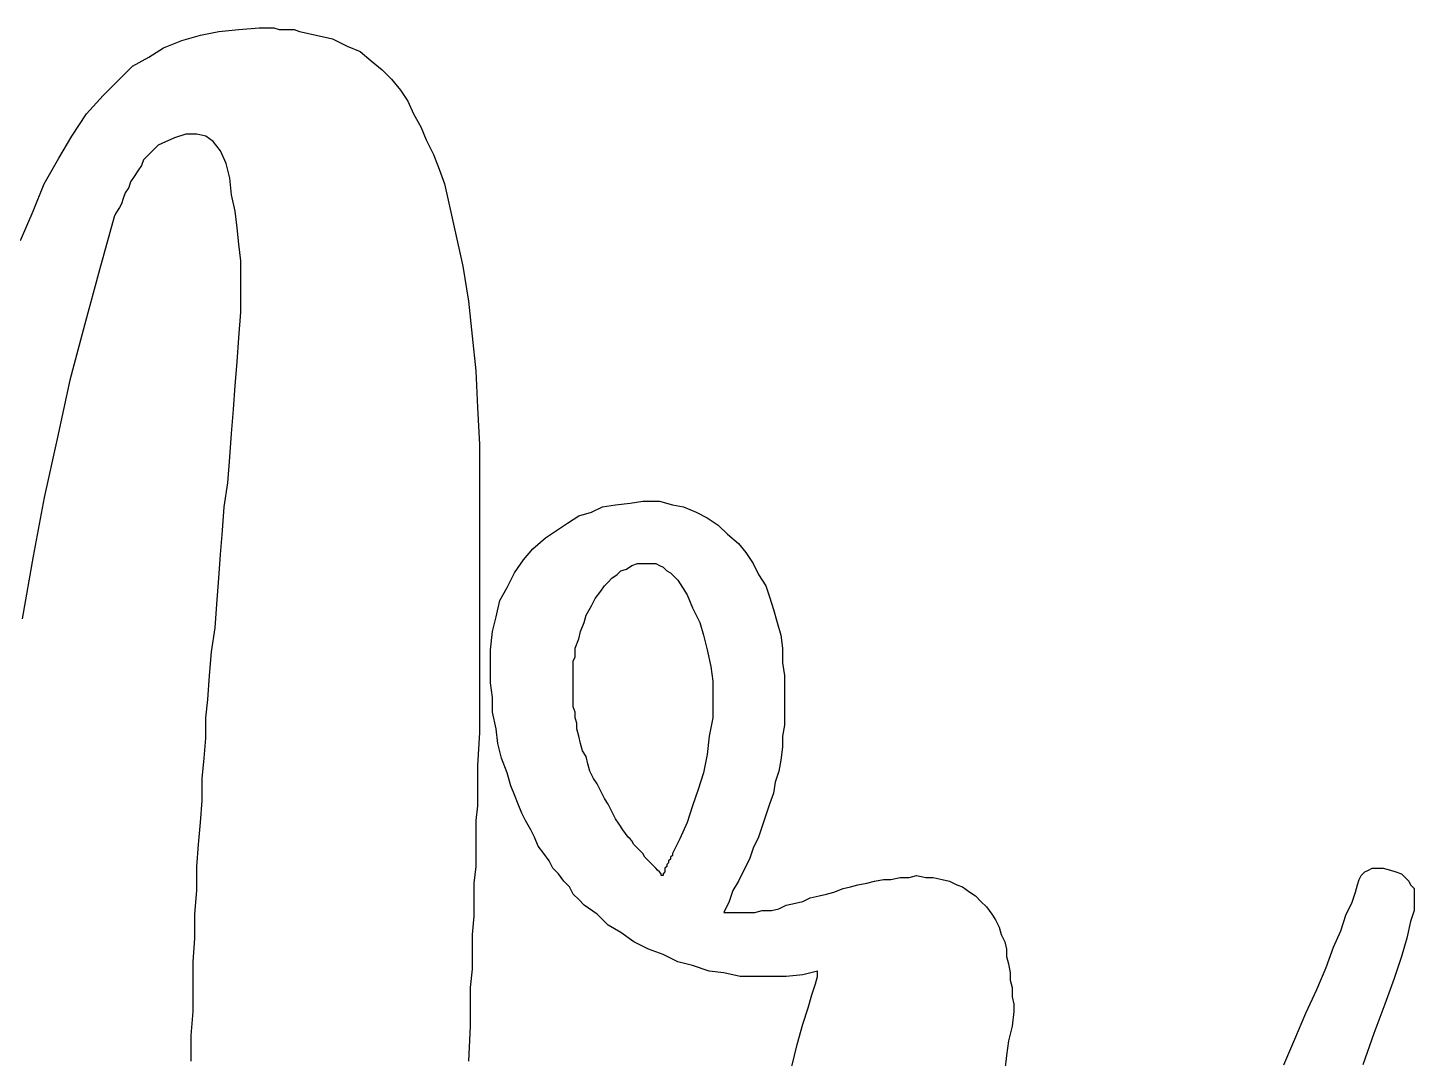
# Model space of a CAD drawing. Extents: x -3.57 to 4.11, y -0.34 to 0.79.
# Drawn here: x -2.836 to -2.099, y 0.208 to 0.757 of the extents above; entities that cross this region are included whole.
import ezdxf

# ---------------------------------------------------------------- set-up
doc = ezdxf.new("R2010")
doc.units = 0

msp = doc.modelspace()

# ---------------------------------------------------------------- linework, layer by layer
at = {"color": 0}
for p, q in [((-2.754395, 0.75, 0.5), (-2.744629, 0.75293, 0.5)), ((-2.744629, 0.75293, 0.5), (-2.734863, 0.754883, 0.5)), ((-2.734863, 0.754883, 0.5), (-2.724121, 0.755859, 0.5)), ((-2.724121, 0.755859, 0.5), (-2.713379, 0.756836, 0.5)), ((-2.713379, 0.756836, 0.5), (-2.710449, 0.756836, 0.5)), ((-2.710449, 0.756836, 0.5), (-2.70752, 0.756836, 0.5)), ((-2.70752, 0.756836, 0.5), (-2.705566, 0.756836, 0.5)), ((-2.705566, 0.756836, 0.5), (-2.702637, 0.755859, 0.5)), ((-2.702637, 0.755859, 0.5), (-2.700684, 0.755859, 0.5)), ((-2.700684, 0.755859, 0.5), (-2.697754, 0.755859, 0.5)), ((-2.697754, 0.755859, 0.5), (-2.694824, 0.755859, 0.5)), ((-2.694824, 0.755859, 0.5), (-2.691895, 0.754883, 0.5)), ((-2.691895, 0.754883, 0.5), (-2.683105, 0.75293, 0.5)), ((-2.683105, 0.75293, 0.5), (-2.674316, 0.750977, 0.5)), ((-2.771973, 0.741211, 0.5), (-2.76416, 0.746094, 0.5)), ((-2.76416, 0.746094, 0.5), (-2.754395, 0.75, 0.5)), ((-2.674316, 0.750977, 0.5), (-2.666504, 0.74707, 0.5)), ((-2.666504, 0.74707, 0.5), (-2.659668, 0.744141, 0.5)), ((-2.780762, 0.736328, 0.5), (-2.771973, 0.741211, 0.5)), ((-2.659668, 0.744141, 0.5), (-2.653809, 0.739258, 0.5)), ((-2.653809, 0.739258, 0.5), (-2.647949, 0.734375, 0.5)), ((-2.787598, 0.729492, 0.5), (-2.780762, 0.736328, 0.5)), ((-2.647949, 0.734375, 0.5), (-2.643066, 0.729492, 0.5)), ((-2.796387, 0.720703, 0.5), (-2.787598, 0.729492, 0.5)), ((-2.643066, 0.729492, 0.5), (-2.638184, 0.723633, 0.5)), ((-2.638184, 0.723633, 0.5), (-2.634277, 0.717773, 0.5)), ((-2.805176, 0.710938, 0.5), (-2.796387, 0.720703, 0.5)), ((-2.634277, 0.717773, 0.5), (-2.631348, 0.710938, 0.5)), ((-2.812988, 0.699219, 0.5), (-2.805176, 0.710938, 0.5)), ((-2.631348, 0.710938, 0.5), (-2.627441, 0.704102, 0.5)), ((-2.627441, 0.704102, 0.5), (-2.624512, 0.697266, 0.5)), ((-2.819824, 0.6875, 0.5), (-2.812988, 0.699219, 0.5)), ((-2.76709, 0.694336, 0.5), (-2.769043, 0.692383, 0.5)), ((-2.765137, 0.695313, 0.5), (-2.76709, 0.694336, 0.5)), ((-2.758301, 0.698242, 0.5), (-2.765137, 0.695313, 0.5)), ((-2.752441, 0.700195, 0.5), (-2.758301, 0.698242, 0.5)), ((-2.746582, 0.700195, 0.5), (-2.752441, 0.700195, 0.5)), ((-2.741699, 0.699219, 0.5), (-2.746582, 0.700195, 0.5)), ((-2.737793, 0.696289, 0.5), (-2.741699, 0.699219, 0.5)), ((-2.733887, 0.691406, 0.5), (-2.737793, 0.696289, 0.5)), ((-2.624512, 0.697266, 0.5), (-2.620605, 0.689453, 0.5)), ((-2.827637, 0.673828, 0.5), (-2.819824, 0.6875, 0.5)), ((-2.774902, 0.686523, 0.5), (-2.775879, 0.683594, 0.5)), ((-2.772949, 0.688477, 0.5), (-2.774902, 0.686523, 0.5)), ((-2.770996, 0.69043, 0.5), (-2.772949, 0.688477, 0.5)), ((-2.769043, 0.692383, 0.5), (-2.770996, 0.69043, 0.5)), ((-2.730957, 0.68457, 0.5), (-2.733887, 0.691406, 0.5)), ((-2.620605, 0.689453, 0.5), (-2.617676, 0.681641, 0.5)), ((-2.777832, 0.680664, 0.5), (-2.779785, 0.677734, 0.5)), ((-2.775879, 0.683594, 0.5), (-2.777832, 0.680664, 0.5)), ((-2.729004, 0.676758, 0.5), (-2.730957, 0.68457, 0.5)), ((-2.617676, 0.681641, 0.5), (-2.614746, 0.673828, 0.5)), ((-2.833496, 0.65918, 0.5), (-2.827637, 0.673828, 0.5)), ((-2.782715, 0.671875, 0.5), (-2.784668, 0.668945, 0.5)), ((-2.781738, 0.674805, 0.5), (-2.782715, 0.671875, 0.5)), ((-2.779785, 0.677734, 0.5), (-2.781738, 0.674805, 0.5)), ((-2.728027, 0.667969, 0.5), (-2.729004, 0.676758, 0.5)), ((-2.614746, 0.673828, 0.5), (-2.612793, 0.665039, 0.5)), ((-2.785645, 0.666016, 0.5), (-2.786621, 0.663086, 0.5)), ((-2.784668, 0.668945, 0.5), (-2.785645, 0.666016, 0.5)), ((-2.726074, 0.65918, 0.5), (-2.728027, 0.667969, 0.5)), ((-2.612793, 0.665039, 0.5), (-2.608887, 0.647461, 0.5)), ((-2.840332, 0.643555, 0.5), (-2.833496, 0.65918, 0.5)), ((-2.790527, 0.65625, 0.5), (-2.79834, 0.62793, 0.5)), ((-2.789551, 0.658203, 0.5), (-2.790527, 0.65625, 0.5)), ((-2.787598, 0.661133, 0.5), (-2.789551, 0.658203, 0.5)), ((-2.786621, 0.663086, 0.5), (-2.787598, 0.661133, 0.5)), ((-2.725098, 0.650391, 0.5), (-2.726074, 0.65918, 0.5)), ((-2.724121, 0.641602, 0.5), (-2.725098, 0.650391, 0.5)), ((-2.723145, 0.632813, 0.5), (-2.724121, 0.641602, 0.5)), ((-2.608887, 0.647461, 0.5), (-2.60498, 0.629883, 0.5)), ((-2.79834, 0.62793, 0.5), (-2.806152, 0.598633, 0.5)), ((-2.723145, 0.623047, 0.5), (-2.723145, 0.632813, 0.5)), ((-2.60498, 0.629883, 0.5), (-2.602051, 0.611328, 0.5)), ((-2.723145, 0.614258, 0.5), (-2.723145, 0.623047, 0.5)), ((-2.723145, 0.605469, 0.5), (-2.723145, 0.614258, 0.5)), ((-2.724121, 0.591797, 0.5), (-2.723145, 0.605469, 0.5)), ((-2.602051, 0.611328, 0.5), (-2.600098, 0.592773, 0.5)), ((-2.806152, 0.598633, 0.5), (-2.813965, 0.569336, 0.5)), ((-2.725098, 0.579102, 0.5), (-2.724121, 0.591797, 0.5)), ((-2.600098, 0.592773, 0.5), (-2.598145, 0.574219, 0.5)), ((-2.726074, 0.566406, 0.5), (-2.725098, 0.579102, 0.5)), ((-2.813965, 0.569336, 0.5), (-2.820801, 0.538086, 0.5)), ((-2.598145, 0.574219, 0.5), (-2.597168, 0.554688, 0.5)), ((-2.727051, 0.553711, 0.5), (-2.726074, 0.566406, 0.5)), ((-2.728027, 0.541016, 0.5), (-2.727051, 0.553711, 0.5)), ((-2.597168, 0.554688, 0.5), (-2.596191, 0.535156, 0.5)), ((-2.729004, 0.52832, 0.5), (-2.728027, 0.541016, 0.5)), ((-2.820801, 0.538086, 0.5), (-2.827637, 0.506836, 0.5)), ((-2.596191, 0.535156, 0.5), (-2.596191, 0.515625, 0.5)), ((-2.72998, 0.514648, 0.5), (-2.729004, 0.52832, 0.5)), ((-2.731934, 0.501953, 0.5), (-2.72998, 0.514648, 0.5)), ((-2.596191, 0.515625, 0.5), (-2.596191, 0.496094, 0.5)), ((-2.827637, 0.506836, 0.5), (-2.833496, 0.475586, 0.5)), ((-2.73291, 0.489258, 0.5), (-2.731934, 0.501953, 0.5)), ((-2.536621, 0.499023, 0.5), (-2.530762, 0.501953, 0.5)), ((-2.530762, 0.501953, 0.5), (-2.523926, 0.50293, 0.5)), ((-2.523926, 0.50293, 0.5), (-2.516113, 0.503906, 0.5)), ((-2.516113, 0.503906, 0.5), (-2.509277, 0.504883, 0.5)), ((-2.509277, 0.504883, 0.5), (-2.509277, 0.504883, 0.5)), ((-2.509277, 0.504883, 0.5), (-2.508301, 0.504883, 0.5)), ((-2.508301, 0.504883, 0.5), (-2.508301, 0.504883, 0.5)), ((-2.508301, 0.504883, 0.5), (-2.508301, 0.504883, 0.5)), ((-2.508301, 0.504883, 0.5), (-2.507324, 0.504883, 0.5)), ((-2.507324, 0.504883, 0.5), (-2.500488, 0.504883, 0.5)), ((-2.500488, 0.504883, 0.5), (-2.493652, 0.50293, 0.5)), ((-2.493652, 0.50293, 0.5), (-2.487793, 0.501953, 0.5)), ((-2.487793, 0.501953, 0.5), (-2.480957, 0.499023, 0.5)), ((-2.596191, 0.496094, 0.5), (-2.596191, 0.476563, 0.5)), ((-2.549316, 0.493164, 0.5), (-2.543457, 0.49707, 0.5)), ((-2.543457, 0.49707, 0.5), (-2.536621, 0.499023, 0.5)), ((-2.480957, 0.499023, 0.5), (-2.475098, 0.496094, 0.5)), ((-2.475098, 0.496094, 0.5), (-2.469238, 0.492188, 0.5)), ((-2.733887, 0.476563, 0.5), (-2.73291, 0.489258, 0.5)), ((-2.561035, 0.485352, 0.5), (-2.555176, 0.489258, 0.5)), ((-2.555176, 0.489258, 0.5), (-2.549316, 0.493164, 0.5)), ((-2.469238, 0.492188, 0.5), (-2.464355, 0.487305, 0.5)), ((-2.464355, 0.487305, 0.5), (-2.458496, 0.482422, 0.5)), ((-2.572754, 0.473633, 0.5), (-2.567871, 0.479492, 0.5)), ((-2.567871, 0.479492, 0.5), (-2.561035, 0.485352, 0.5)), ((-2.458496, 0.482422, 0.5), (-2.45459, 0.477539, 0.5)), ((-2.833496, 0.475586, 0.5), (-2.839355, 0.442383, 0.5)), ((-2.734863, 0.463867, 0.5), (-2.733887, 0.476563, 0.5)), ((-2.596191, 0.476563, 0.5), (-2.596191, 0.457031, 0.5)), ((-2.577637, 0.466797, 0.5), (-2.572754, 0.473633, 0.5)), ((-2.45459, 0.477539, 0.5), (-2.450684, 0.47168, 0.5)), ((-2.581543, 0.458984, 0.5), (-2.577637, 0.466797, 0.5)), ((-2.525879, 0.463867, 0.5), (-2.522949, 0.46582, 0.5)), ((-2.522949, 0.46582, 0.5), (-2.520996, 0.467773, 0.5)), ((-2.520996, 0.467773, 0.5), (-2.518066, 0.46875, 0.5)), ((-2.518066, 0.46875, 0.5), (-2.515137, 0.470703, 0.5)), ((-2.515137, 0.470703, 0.5), (-2.512207, 0.47168, 0.5)), ((-2.512207, 0.47168, 0.5), (-2.51123, 0.47168, 0.5)), ((-2.51123, 0.47168, 0.5), (-2.510254, 0.47168, 0.5)), ((-2.510254, 0.47168, 0.5), (-2.509277, 0.47168, 0.5)), ((-2.510254, 0.47168, 0.5), (-2.510254, 0.47168, 0.5)), ((-2.509277, 0.47168, 0.5), (-2.508301, 0.47168, 0.5)), ((-2.508301, 0.47168, 0.5), (-2.507324, 0.47168, 0.5)), ((-2.508301, 0.47168, 0.5), (-2.508301, 0.47168, 0.5)), ((-2.507324, 0.47168, 0.5), (-2.504395, 0.47168, 0.5)), ((-2.507324, 0.47168, 0.5), (-2.507324, 0.47168, 0.5)), ((-2.504395, 0.47168, 0.5), (-2.502441, 0.47168, 0.5)), ((-2.502441, 0.47168, 0.5), (-2.500488, 0.470703, 0.5)), ((-2.500488, 0.470703, 0.5), (-2.498535, 0.469727, 0.5)), ((-2.498535, 0.469727, 0.5), (-2.496582, 0.467773, 0.5)), ((-2.496582, 0.467773, 0.5), (-2.494629, 0.466797, 0.5)), ((-2.494629, 0.466797, 0.5), (-2.492676, 0.464844, 0.5)), ((-2.492676, 0.464844, 0.5), (-2.490723, 0.462891, 0.5)), ((-2.450684, 0.47168, 0.5), (-2.447754, 0.46582, 0.5)), ((-2.447754, 0.46582, 0.5), (-2.443848, 0.459961, 0.5)), ((-2.73584, 0.450195, 0.5), (-2.734863, 0.463867, 0.5)), ((-2.585449, 0.452148, 0.5), (-2.581543, 0.458984, 0.5)), ((-2.531738, 0.457031, 0.5), (-2.529785, 0.459961, 0.5)), ((-2.529785, 0.459961, 0.5), (-2.527832, 0.461914, 0.5)), ((-2.527832, 0.461914, 0.5), (-2.525879, 0.463867, 0.5)), ((-2.490723, 0.462891, 0.5), (-2.48584, 0.455078, 0.5)), ((-2.443848, 0.459961, 0.5), (-2.441895, 0.454102, 0.5)), ((-2.736816, 0.4375, 0.5), (-2.73584, 0.450195, 0.5)), ((-2.596191, 0.457031, 0.5), (-2.596191, 0.4375, 0.5)), ((-2.587402, 0.443359, 0.5), (-2.585449, 0.452148, 0.5)), ((-2.536621, 0.449219, 0.5), (-2.534668, 0.453125, 0.5)), ((-2.534668, 0.453125, 0.5), (-2.531738, 0.457031, 0.5)), ((-2.48584, 0.455078, 0.5), (-2.48291, 0.448242, 0.5)), ((-2.441895, 0.454102, 0.5), (-2.439941, 0.447266, 0.5)), ((-2.589355, 0.435547, 0.5), (-2.587402, 0.443359, 0.5)), ((-2.540527, 0.44043, 0.5), (-2.539551, 0.444336, 0.5)), ((-2.539551, 0.444336, 0.5), (-2.536621, 0.449219, 0.5)), ((-2.48291, 0.448242, 0.5), (-2.479004, 0.44043, 0.5)), ((-2.439941, 0.447266, 0.5), (-2.437988, 0.44043, 0.5)), ((-2.73877, 0.424805, 0.5), (-2.736816, 0.4375, 0.5)), ((-2.596191, 0.4375, 0.5), (-2.596191, 0.418945, 0.5)), ((-2.590332, 0.425781, 0.5), (-2.589355, 0.435547, 0.5)), ((-2.543457, 0.431641, 0.5), (-2.54248, 0.435547, 0.5)), ((-2.54248, 0.435547, 0.5), (-2.540527, 0.44043, 0.5)), ((-2.479004, 0.44043, 0.5), (-2.477051, 0.433594, 0.5)), ((-2.437988, 0.44043, 0.5), (-2.436035, 0.433594, 0.5)), ((-2.54541, 0.426758, 0.5), (-2.543457, 0.431641, 0.5)), ((-2.477051, 0.433594, 0.5), (-2.475098, 0.425781, 0.5)), ((-2.436035, 0.433594, 0.5), (-2.435059, 0.426758, 0.5)), ((-2.739746, 0.412109, 0.5), (-2.73877, 0.424805, 0.5)), ((-2.590332, 0.424805, 0.5), (-2.590332, 0.425781, 0.5)), ((-2.590332, 0.423828, 0.5), (-2.590332, 0.424805, 0.5)), ((-2.590332, 0.421875, 0.5), (-2.590332, 0.423828, 0.5)), ((-2.590332, 0.420898, 0.5), (-2.590332, 0.421875, 0.5)), ((-2.590332, 0.419922, 0.5), (-2.590332, 0.420898, 0.5)), ((-2.546387, 0.419922, 0.5), (-2.54541, 0.421875, 0.5)), ((-2.54541, 0.421875, 0.5), (-2.54541, 0.426758, 0.5)), ((-2.475098, 0.425781, 0.5), (-2.473145, 0.416992, 0.5)), ((-2.435059, 0.426758, 0.5), (-2.435059, 0.418945, 0.5)), ((-2.596191, 0.418945, 0.5), (-2.596191, 0.400391, 0.5)), ((-2.590332, 0.418945, 0.5), (-2.590332, 0.419922, 0.5)), ((-2.590332, 0.416992, 0.5), (-2.590332, 0.418945, 0.5)), ((-2.590332, 0.416016, 0.5), (-2.590332, 0.416992, 0.5)), ((-2.590332, 0.408203, 0.5), (-2.590332, 0.416016, 0.5)), ((-2.546387, 0.417969, 0.5), (-2.546387, 0.419922, 0.5)), ((-2.546387, 0.416016, 0.5), (-2.546387, 0.417969, 0.5)), ((-2.546387, 0.415039, 0.5), (-2.546387, 0.416016, 0.5)), ((-2.546387, 0.413086, 0.5), (-2.546387, 0.415039, 0.5)), ((-2.546387, 0.411133, 0.5), (-2.546387, 0.413086, 0.5)), ((-2.473145, 0.416992, 0.5), (-2.472168, 0.40918, 0.5)), ((-2.435059, 0.418945, 0.5), (-2.434082, 0.412109, 0.5)), ((-2.740723, 0.399414, 0.5), (-2.739746, 0.412109, 0.5)), ((-2.589355, 0.400391, 0.5), (-2.590332, 0.408203, 0.5)), ((-2.546387, 0.40918, 0.5), (-2.546387, 0.411133, 0.5)), ((-2.546387, 0.407227, 0.5), (-2.546387, 0.40918, 0.5)), ((-2.546387, 0.404297, 0.5), (-2.546387, 0.407227, 0.5)), ((-2.472168, 0.40918, 0.5), (-2.472168, 0.401367, 0.5)), ((-2.434082, 0.412109, 0.5), (-2.434082, 0.405273, 0.5)), ((-2.741699, 0.389648, 0.5), (-2.740723, 0.399414, 0.5)), ((-2.596191, 0.400391, 0.5), (-2.596191, 0.381836, 0.5)), ((-2.589355, 0.392578, 0.5), (-2.589355, 0.400391, 0.5)), ((-2.546387, 0.401367, 0.5), (-2.546387, 0.404297, 0.5)), ((-2.546387, 0.398438, 0.5), (-2.546387, 0.401367, 0.5)), ((-2.546387, 0.395508, 0.5), (-2.546387, 0.398438, 0.5)), ((-2.472168, 0.401367, 0.5), (-2.472168, 0.399414, 0.5)), ((-2.472168, 0.399414, 0.5), (-2.472168, 0.398438, 0.5)), ((-2.472168, 0.398438, 0.5), (-2.472168, 0.396484, 0.5)), ((-2.434082, 0.405273, 0.5), (-2.434082, 0.399414, 0.5)), ((-2.434082, 0.399414, 0.5), (-2.434082, 0.392578, 0.5)), ((-2.587402, 0.383789, 0.5), (-2.589355, 0.392578, 0.5)), ((-2.54541, 0.392578, 0.5), (-2.546387, 0.395508, 0.5)), ((-2.54541, 0.389648, 0.5), (-2.54541, 0.392578, 0.5)), ((-2.472168, 0.396484, 0.5), (-2.472168, 0.395508, 0.5)), ((-2.472168, 0.395508, 0.5), (-2.472168, 0.393555, 0.5)), ((-2.472168, 0.393555, 0.5), (-2.472168, 0.392578, 0.5)), ((-2.472168, 0.392578, 0.5), (-2.472168, 0.391602, 0.5)), ((-2.472168, 0.391602, 0.5), (-2.472168, 0.389648, 0.5)), ((-2.434082, 0.392578, 0.5), (-2.434082, 0.385742, 0.5)), ((-2.741699, 0.378906, 0.5), (-2.741699, 0.389648, 0.5)), ((-2.586426, 0.375977, 0.5), (-2.587402, 0.383789, 0.5)), ((-2.544434, 0.386719, 0.5), (-2.54541, 0.389648, 0.5)), ((-2.544434, 0.383789, 0.5), (-2.544434, 0.386719, 0.5)), ((-2.543457, 0.379883, 0.5), (-2.544434, 0.383789, 0.5)), ((-2.472168, 0.389648, 0.5), (-2.474121, 0.379883, 0.5)), ((-2.434082, 0.385742, 0.5), (-2.435059, 0.379883, 0.5)), ((-2.742676, 0.368164, 0.5), (-2.741699, 0.378906, 0.5)), ((-2.596191, 0.381836, 0.5), (-2.597168, 0.364258, 0.5)), ((-2.54248, 0.375977, 0.5), (-2.543457, 0.379883, 0.5)), ((-2.474121, 0.379883, 0.5), (-2.475098, 0.370117, 0.5)), ((-2.435059, 0.379883, 0.5), (-2.435059, 0.374023, 0.5)), ((-2.584473, 0.368164, 0.5), (-2.586426, 0.375977, 0.5)), ((-2.541504, 0.37207, 0.5), (-2.54248, 0.375977, 0.5)), ((-2.539551, 0.369141, 0.5), (-2.541504, 0.37207, 0.5)), ((-2.538574, 0.365234, 0.5), (-2.539551, 0.369141, 0.5)), ((-2.475098, 0.370117, 0.5), (-2.477051, 0.360352, 0.5)), ((-2.435059, 0.374023, 0.5), (-2.436035, 0.367188, 0.5)), ((-2.743652, 0.357422, 0.5), (-2.742676, 0.368164, 0.5)), ((-2.597168, 0.364258, 0.5), (-2.597168, 0.357422, 0.5)), ((-2.581543, 0.360352, 0.5), (-2.584473, 0.368164, 0.5)), ((-2.537598, 0.361328, 0.5), (-2.538574, 0.365234, 0.5)), ((-2.535645, 0.357422, 0.5), (-2.537598, 0.361328, 0.5)), ((-2.437012, 0.361328, 0.5), (-2.438965, 0.355469, 0.5)), ((-2.436035, 0.367188, 0.5), (-2.437012, 0.361328, 0.5)), ((-2.743652, 0.345703, 0.5), (-2.743652, 0.357422, 0.5)), ((-2.597168, 0.357422, 0.5), (-2.597168, 0.350586, 0.5)), ((-2.57959, 0.353516, 0.5), (-2.581543, 0.360352, 0.5)), ((-2.533691, 0.354492, 0.5), (-2.535645, 0.357422, 0.5)), ((-2.531738, 0.350586, 0.5), (-2.533691, 0.354492, 0.5)), ((-2.477051, 0.360352, 0.5), (-2.47998, 0.351563, 0.5)), ((-2.438965, 0.355469, 0.5), (-2.439941, 0.349609, 0.5)), ((-2.597168, 0.350586, 0.5), (-2.597168, 0.342773, 0.5)), ((-2.577637, 0.348633, 0.5), (-2.57959, 0.353516, 0.5)), ((-2.575684, 0.34375, 0.5), (-2.577637, 0.348633, 0.5)), ((-2.529785, 0.34668, 0.5), (-2.531738, 0.350586, 0.5)), ((-2.527832, 0.34375, 0.5), (-2.529785, 0.34668, 0.5)), ((-2.47998, 0.351563, 0.5), (-2.48291, 0.342773, 0.5)), ((-2.439941, 0.349609, 0.5), (-2.441895, 0.34375, 0.5)), ((-2.744629, 0.333984, 0.5), (-2.743652, 0.345703, 0.5)), ((-2.597168, 0.342773, 0.5), (-2.598145, 0.334961, 0.5)), ((-2.57373, 0.338867, 0.5), (-2.575684, 0.34375, 0.5)), ((-2.525879, 0.339844, 0.5), (-2.527832, 0.34375, 0.5)), ((-2.523926, 0.335938, 0.5), (-2.525879, 0.339844, 0.5)), ((-2.48291, 0.342773, 0.5), (-2.48584, 0.333984, 0.5)), ((-2.441895, 0.34375, 0.5), (-2.443848, 0.337891, 0.5)), ((-2.745605, 0.322266, 0.5), (-2.744629, 0.333984, 0.5)), ((-2.598145, 0.334961, 0.5), (-2.598145, 0.327148, 0.5)), ((-2.571777, 0.334961, 0.5), (-2.57373, 0.338867, 0.5)), ((-2.568848, 0.330078, 0.5), (-2.571777, 0.334961, 0.5)), ((-2.521973, 0.333008, 0.5), (-2.523926, 0.335938, 0.5)), ((-2.52002, 0.330078, 0.5), (-2.521973, 0.333008, 0.5)), ((-2.48584, 0.333984, 0.5), (-2.489746, 0.325195, 0.5)), ((-2.445801, 0.332031, 0.5), (-2.447754, 0.326172, 0.5)), ((-2.443848, 0.337891, 0.5), (-2.445801, 0.332031, 0.5)), ((-2.598145, 0.327148, 0.5), (-2.598145, 0.319336, 0.5)), ((-2.566895, 0.326172, 0.5), (-2.568848, 0.330078, 0.5)), ((-2.564941, 0.321289, 0.5), (-2.566895, 0.326172, 0.5)), ((-2.51709, 0.326172, 0.5), (-2.52002, 0.330078, 0.5)), ((-2.516113, 0.325195, 0.5), (-2.51709, 0.326172, 0.5)), ((-2.515137, 0.324219, 0.5), (-2.516113, 0.325195, 0.5)), ((-2.489746, 0.325195, 0.5), (-2.493652, 0.317383, 0.5)), ((-2.447754, 0.326172, 0.5), (-2.450684, 0.320313, 0.5)), ((-2.746582, 0.310547, 0.5), (-2.745605, 0.322266, 0.5)), ((-2.598145, 0.319336, 0.5), (-2.598145, 0.310547, 0.5)), ((-2.562012, 0.317383, 0.5), (-2.564941, 0.321289, 0.5)), ((-2.559082, 0.313477, 0.5), (-2.562012, 0.317383, 0.5)), ((-2.51416, 0.322266, 0.5), (-2.515137, 0.324219, 0.5)), ((-2.512207, 0.320313, 0.5), (-2.51416, 0.322266, 0.5)), ((-2.51123, 0.319336, 0.5), (-2.512207, 0.320313, 0.5)), ((-2.509277, 0.317383, 0.5), (-2.51123, 0.319336, 0.5)), ((-2.508301, 0.31543, 0.5), (-2.509277, 0.317383, 0.5)), ((-2.493652, 0.317383, 0.5), (-2.493652, 0.316406, 0.5)), ((-2.450684, 0.320313, 0.5), (-2.452637, 0.314453, 0.5)), ((-2.746582, 0.297852, 0.5), (-2.746582, 0.310547, 0.5)), ((-2.598145, 0.310547, 0.5), (-2.599121, 0.301758, 0.5)), ((-2.557129, 0.30957, 0.5), (-2.559082, 0.313477, 0.5)), ((-2.506348, 0.313477, 0.5), (-2.508301, 0.31543, 0.5)), ((-2.504395, 0.311523, 0.5), (-2.506348, 0.313477, 0.5)), ((-2.502441, 0.30957, 0.5), (-2.504395, 0.311523, 0.5)), ((-2.496582, 0.310547, 0.5), (-2.497559, 0.30957, 0.5)), ((-2.495605, 0.3125, 0.5), (-2.496582, 0.311523, 0.5)), ((-2.496582, 0.311523, 0.5), (-2.496582, 0.310547, 0.5)), ((-2.494629, 0.314453, 0.5), (-2.495605, 0.313477, 0.5)), ((-2.495605, 0.313477, 0.5), (-2.495605, 0.3125, 0.5)), ((-2.493652, 0.316406, 0.5), (-2.494629, 0.31543, 0.5)), ((-2.494629, 0.31543, 0.5), (-2.494629, 0.314453, 0.5)), ((-2.452637, 0.314453, 0.5), (-2.455566, 0.308594, 0.5)), ((-2.554199, 0.306641, 0.5), (-2.557129, 0.30957, 0.5)), ((-2.55127, 0.302734, 0.5), (-2.554199, 0.306641, 0.5)), ((-2.54834, 0.299805, 0.5), (-2.55127, 0.302734, 0.5)), ((-2.501465, 0.308594, 0.5), (-2.502441, 0.30957, 0.5)), ((-2.500488, 0.307617, 0.5), (-2.501465, 0.308594, 0.5)), ((-2.499512, 0.306641, 0.5), (-2.500488, 0.307617, 0.5)), ((-2.499512, 0.305664, 0.5), (-2.499512, 0.306641, 0.5)), ((-2.498535, 0.305664, 0.5), (-2.499512, 0.305664, 0.5)), ((-2.497559, 0.307617, 0.5), (-2.498535, 0.306641, 0.5)), ((-2.498535, 0.306641, 0.5), (-2.498535, 0.305664, 0.5)), ((-2.498535, 0.306641, 0.5), (-2.498535, 0.306641, 0.5)), ((-2.498535, 0.305664, 0.5), (-2.498535, 0.305664, 0.5)), ((-2.498535, 0.305664, 0.5), (-2.498535, 0.305664, 0.5)), ((-2.497559, 0.30957, 0.5), (-2.497559, 0.308594, 0.5)), ((-2.497559, 0.308594, 0.5), (-2.497559, 0.307617, 0.5)), ((-2.458496, 0.302734, 0.5), (-2.461426, 0.297852, 0.5)), ((-2.455566, 0.308594, 0.5), (-2.458496, 0.302734, 0.5)), ((-2.390137, 0.301758, 0.5), (-2.38623, 0.302734, 0.5)), ((-2.38623, 0.302734, 0.5), (-2.381348, 0.303711, 0.5)), ((-2.381348, 0.303711, 0.5), (-2.377441, 0.303711, 0.5)), ((-2.377441, 0.303711, 0.5), (-2.372559, 0.304688, 0.5)), ((-2.372559, 0.304688, 0.5), (-2.367676, 0.304688, 0.5)), ((-2.367676, 0.304688, 0.5), (-2.36377, 0.305664, 0.5)), ((-2.36377, 0.305664, 0.5), (-2.358887, 0.304688, 0.5)), ((-2.358887, 0.304688, 0.5), (-2.35498, 0.304688, 0.5)), ((-2.35498, 0.304688, 0.5), (-2.350098, 0.303711, 0.5)), ((-2.350098, 0.303711, 0.5), (-2.346191, 0.302734, 0.5)), ((-2.346191, 0.302734, 0.5), (-2.342285, 0.300781, 0.5)), ((-2.129395, 0.300781, 0.5), (-2.128418, 0.303711, 0.5)), ((-2.128418, 0.303711, 0.5), (-2.127441, 0.305664, 0.5)), ((-2.127441, 0.305664, 0.5), (-2.125488, 0.307617, 0.5)), ((-2.125488, 0.307617, 0.5), (-2.123535, 0.308594, 0.5)), ((-2.123535, 0.308594, 0.5), (-2.121582, 0.30957, 0.5)), ((-2.121582, 0.30957, 0.5), (-2.118652, 0.30957, 0.5)), ((-2.118652, 0.30957, 0.5), (-2.115723, 0.30957, 0.5)), ((-2.115723, 0.30957, 0.5), (-2.111816, 0.308594, 0.5)), ((-2.111816, 0.308594, 0.5), (-2.108887, 0.307617, 0.5)), ((-2.108887, 0.307617, 0.5), (-2.105957, 0.306641, 0.5)), ((-2.105957, 0.306641, 0.5), (-2.104004, 0.304688, 0.5)), ((-2.104004, 0.304688, 0.5), (-2.102051, 0.302734, 0.5)), ((-2.102051, 0.302734, 0.5), (-2.101074, 0.300781, 0.5)), ((-2.747559, 0.285156, 0.5), (-2.746582, 0.297852, 0.5)), ((-2.599121, 0.301758, 0.5), (-2.599121, 0.292969, 0.5)), ((-2.546387, 0.295898, 0.5), (-2.54834, 0.299805, 0.5)), ((-2.543457, 0.292969, 0.5), (-2.546387, 0.295898, 0.5)), ((-2.461426, 0.297852, 0.5), (-2.463379, 0.291992, 0.5)), ((-2.42041, 0.293945, 0.5), (-2.415527, 0.294922, 0.5)), ((-2.415527, 0.294922, 0.5), (-2.411621, 0.295898, 0.5)), ((-2.411621, 0.295898, 0.5), (-2.407715, 0.296875, 0.5)), ((-2.407715, 0.296875, 0.5), (-2.402832, 0.298828, 0.5)), ((-2.402832, 0.298828, 0.5), (-2.398926, 0.299805, 0.5)), ((-2.398926, 0.299805, 0.5), (-2.39502, 0.300781, 0.5)), ((-2.39502, 0.300781, 0.5), (-2.390137, 0.301758, 0.5)), ((-2.342285, 0.300781, 0.5), (-2.339355, 0.299805, 0.5)), ((-2.339355, 0.299805, 0.5), (-2.335449, 0.296875, 0.5)), ((-2.335449, 0.296875, 0.5), (-2.33252, 0.294922, 0.5)), ((-2.33252, 0.294922, 0.5), (-2.32959, 0.291992, 0.5)), ((-2.132324, 0.291016, 0.5), (-2.130371, 0.296875, 0.5)), ((-2.130371, 0.296875, 0.5), (-2.129395, 0.300781, 0.5)), ((-2.101074, 0.300781, 0.5), (-2.099121, 0.298828, 0.5)), ((-2.099121, 0.298828, 0.5), (-2.099121, 0.295898, 0.5)), ((-2.099121, 0.295898, 0.5), (-2.099121, 0.292969, 0.5)), ((-2.599121, 0.292969, 0.5), (-2.599121, 0.28418, 0.5)), ((-2.540527, 0.290039, 0.5), (-2.543457, 0.292969, 0.5)), ((-2.533691, 0.285156, 0.5), (-2.540527, 0.290039, 0.5)), ((-2.463379, 0.291992, 0.5), (-2.466309, 0.286133, 0.5)), ((-2.440918, 0.287109, 0.5), (-2.437012, 0.288086, 0.5)), ((-2.437012, 0.288086, 0.5), (-2.433105, 0.290039, 0.5)), ((-2.433105, 0.290039, 0.5), (-2.428223, 0.291016, 0.5)), ((-2.428223, 0.291016, 0.5), (-2.424316, 0.291992, 0.5)), ((-2.424316, 0.291992, 0.5), (-2.42041, 0.293945, 0.5)), ((-2.32959, 0.291992, 0.5), (-2.32666, 0.289063, 0.5)), ((-2.32666, 0.289063, 0.5), (-2.32373, 0.285156, 0.5)), ((-2.135254, 0.285156, 0.5), (-2.132324, 0.291016, 0.5)), ((-2.099121, 0.292969, 0.5), (-2.099121, 0.292969, 0.5)), ((-2.099121, 0.292969, 0.5), (-2.099121, 0.292969, 0.5)), ((-2.099121, 0.292969, 0.5), (-2.099121, 0.291992, 0.5)), ((-2.099121, 0.291992, 0.5), (-2.099121, 0.291992, 0.5)), ((-2.099121, 0.291992, 0.5), (-2.099121, 0.291992, 0.5)), ((-2.099121, 0.291992, 0.5), (-2.099121, 0.287109, 0.5)), ((-2.747559, 0.272461, 0.5), (-2.747559, 0.285156, 0.5)), ((-2.599121, 0.28418, 0.5), (-2.600098, 0.274414, 0.5)), ((-2.527832, 0.279297, 0.5), (-2.533691, 0.285156, 0.5)), ((-2.466309, 0.286133, 0.5), (-2.462402, 0.286133, 0.5)), ((-2.462402, 0.286133, 0.5), (-2.458496, 0.286133, 0.5)), ((-2.458496, 0.286133, 0.5), (-2.453613, 0.286133, 0.5)), ((-2.453613, 0.286133, 0.5), (-2.449707, 0.286133, 0.5)), ((-2.449707, 0.286133, 0.5), (-2.445801, 0.287109, 0.5)), ((-2.445801, 0.287109, 0.5), (-2.440918, 0.287109, 0.5)), ((-2.32373, 0.285156, 0.5), (-2.321777, 0.282227, 0.5)), ((-2.321777, 0.282227, 0.5), (-2.319824, 0.27832, 0.5)), ((-2.138184, 0.276367, 0.5), (-2.135254, 0.285156, 0.5)), ((-2.101074, 0.28125, 0.5), (-2.103027, 0.272461, 0.5)), ((-2.099121, 0.287109, 0.5), (-2.101074, 0.28125, 0.5)), ((-2.600098, 0.274414, 0.5), (-2.600098, 0.264648, 0.5)), ((-2.520996, 0.275391, 0.5), (-2.527832, 0.279297, 0.5)), ((-2.51416, 0.270508, 0.5), (-2.520996, 0.275391, 0.5)), ((-2.319824, 0.27832, 0.5), (-2.318848, 0.274414, 0.5)), ((-2.318848, 0.274414, 0.5), (-2.316895, 0.270508, 0.5)), ((-2.14209, 0.267578, 0.5), (-2.138184, 0.276367, 0.5)), ((-2.748535, 0.259766, 0.5), (-2.747559, 0.272461, 0.5)), ((-2.506348, 0.266602, 0.5), (-2.51416, 0.270508, 0.5)), ((-2.498535, 0.263672, 0.5), (-2.506348, 0.266602, 0.5)), ((-2.316895, 0.270508, 0.5), (-2.315918, 0.266602, 0.5)), ((-2.315918, 0.266602, 0.5), (-2.315918, 0.262695, 0.5)), ((-2.145996, 0.256836, 0.5), (-2.14209, 0.267578, 0.5)), ((-2.103027, 0.272461, 0.5), (-2.105957, 0.262695, 0.5)), ((-2.748535, 0.24707, 0.5), (-2.748535, 0.259766, 0.5)), ((-2.600098, 0.264648, 0.5), (-2.600098, 0.255859, 0.5)), ((-2.490723, 0.259766, 0.5), (-2.498535, 0.263672, 0.5)), ((-2.48291, 0.257813, 0.5), (-2.490723, 0.259766, 0.5)), ((-2.315918, 0.262695, 0.5), (-2.314941, 0.258789, 0.5)), ((-2.314941, 0.258789, 0.5), (-2.313965, 0.253906, 0.5)), ((-2.105957, 0.262695, 0.5), (-2.109863, 0.250977, 0.5)), ((-2.600098, 0.255859, 0.5), (-2.601074, 0.246094, 0.5)), ((-2.474121, 0.254883, 0.5), (-2.48291, 0.257813, 0.5)), ((-2.466309, 0.253906, 0.5), (-2.474121, 0.254883, 0.5)), ((-2.45752, 0.251953, 0.5), (-2.466309, 0.253906, 0.5)), ((-2.449707, 0.251953, 0.5), (-2.45752, 0.251953, 0.5)), ((-2.440918, 0.251953, 0.5), (-2.449707, 0.251953, 0.5)), ((-2.433105, 0.251953, 0.5), (-2.440918, 0.251953, 0.5)), ((-2.424316, 0.25293, 0.5), (-2.433105, 0.251953, 0.5)), ((-2.416504, 0.254883, 0.5), (-2.424316, 0.25293, 0.5)), ((-2.41748, 0.248047, 0.5), (-2.416504, 0.251953, 0.5)), ((-2.416504, 0.253906, 0.5), (-2.416504, 0.254883, 0.5)), ((-2.416504, 0.251953, 0.5), (-2.416504, 0.253906, 0.5)), ((-2.313965, 0.253906, 0.5), (-2.313965, 0.25, 0.5)), ((-2.150879, 0.245117, 0.5), (-2.145996, 0.256836, 0.5)), ((-2.109863, 0.250977, 0.5), (-2.114746, 0.237305, 0.5)), ((-2.748535, 0.233398, 0.5), (-2.748535, 0.24707, 0.5)), ((-2.601074, 0.246094, 0.5), (-2.601074, 0.236328, 0.5)), ((-2.419434, 0.242188, 0.5), (-2.41748, 0.248047, 0.5)), ((-2.313965, 0.25, 0.5), (-2.312988, 0.246094, 0.5)), ((-2.312988, 0.246094, 0.5), (-2.312988, 0.241211, 0.5)), ((-2.156738, 0.232422, 0.5), (-2.150879, 0.245117, 0.5)), ((-2.601074, 0.236328, 0.5), (-2.601074, 0.225586, 0.5)), ((-2.421387, 0.235352, 0.5), (-2.419434, 0.242188, 0.5)), ((-2.312988, 0.241211, 0.5), (-2.312012, 0.237305, 0.5)), ((-2.312012, 0.237305, 0.5), (-2.312012, 0.233398, 0.5)), ((-2.114746, 0.237305, 0.5), (-2.120605, 0.22168, 0.5)), ((-2.749512, 0.220703, 0.5), (-2.748535, 0.233398, 0.5)), ((-2.424316, 0.226563, 0.5), (-2.421387, 0.235352, 0.5)), ((-2.312012, 0.233398, 0.5), (-2.312988, 0.225586, 0.5)), ((-2.162598, 0.21875, 0.5), (-2.156738, 0.232422, 0.5)), ((-2.601074, 0.225586, 0.5), (-2.602051, 0.207031, 0.5)), ((-2.427246, 0.21582, 0.5), (-2.424316, 0.226563, 0.5)), ((-2.312988, 0.225586, 0.5), (-2.314941, 0.217773, 0.5)), ((-2.120605, 0.22168, 0.5), (-2.126465, 0.205078, 0.5)), ((-2.749512, 0.207031, 0.5), (-2.749512, 0.220703, 0.5)), ((-2.430176, 0.204102, 0.5), (-2.427246, 0.21582, 0.5)), ((-2.314941, 0.217773, 0.5), (-2.315918, 0.209961, 0.5)), ((-2.168457, 0.205078, 0.5), (-2.162598, 0.21875, 0.5)), ((-2.315918, 0.209961, 0.5), (-2.316895, 0.202148, 0.5))]:
    msp.add_line(p, q, dxfattribs=at)

doc.saveas('drawing.dxf')
